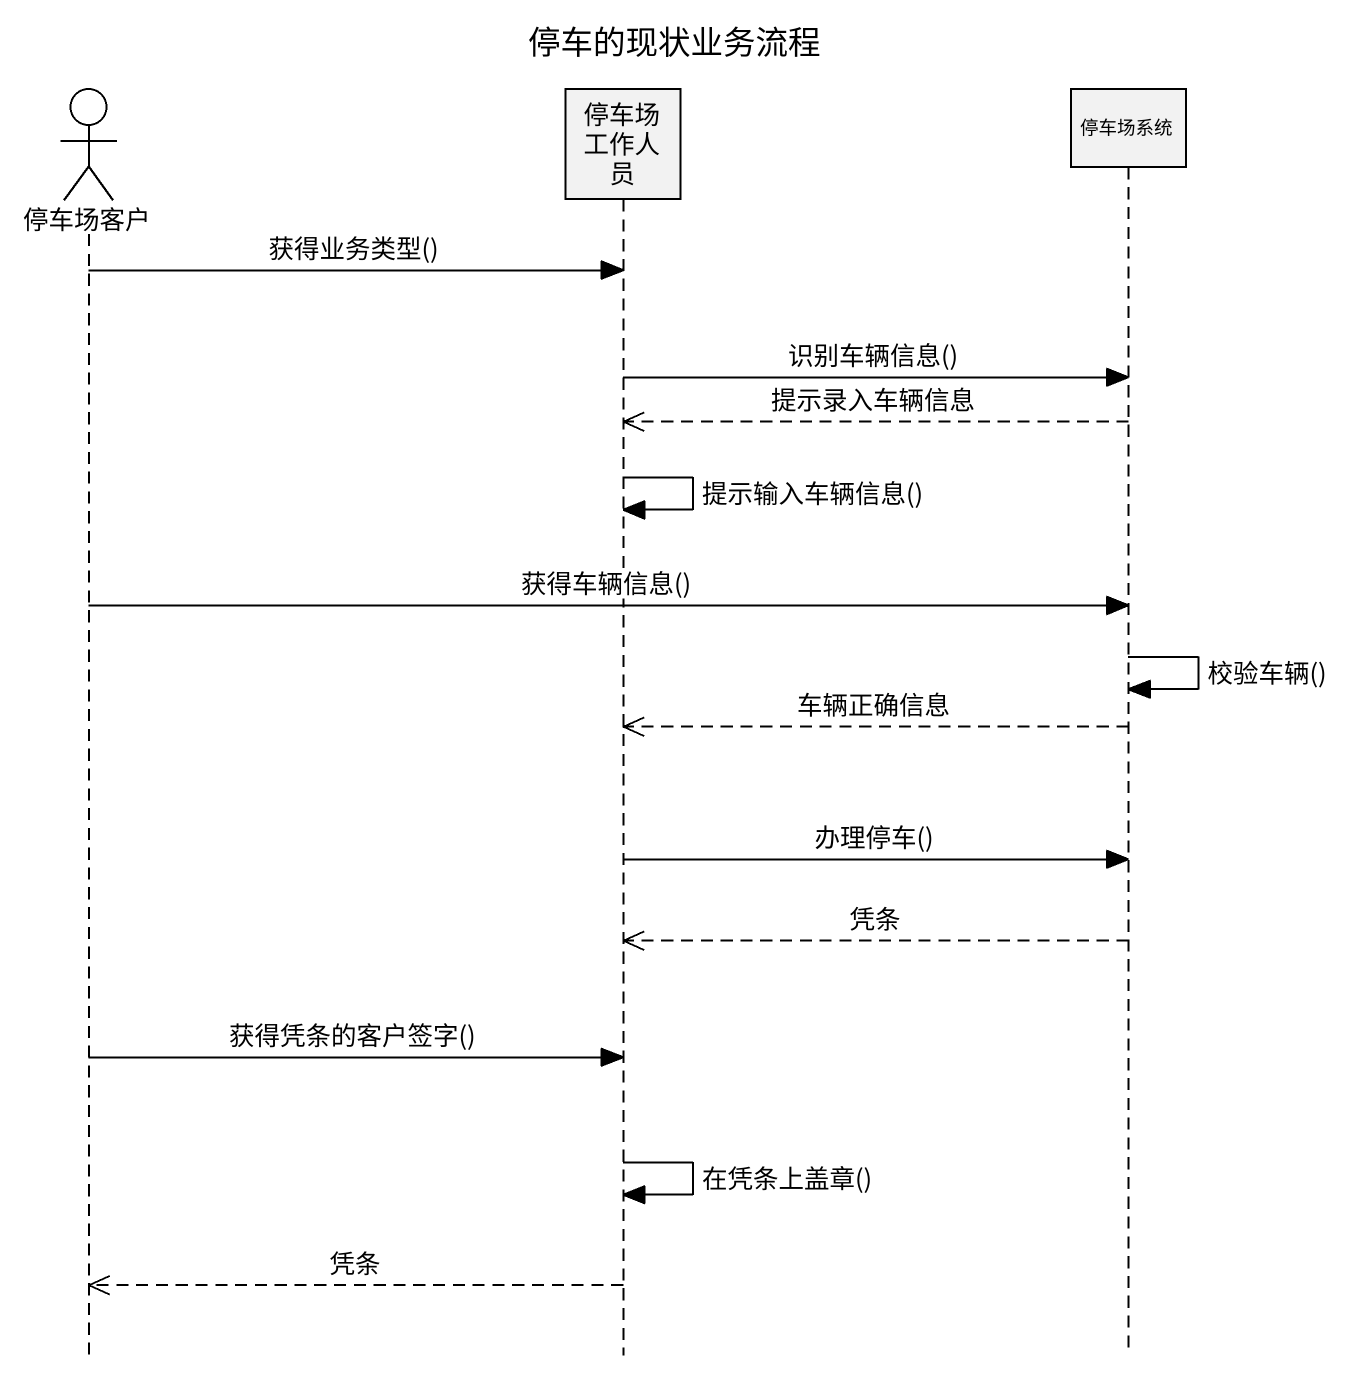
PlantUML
@startuml
title 停车的现状业务流程
hide footbox
actor 停车场客户
participant 停车场工作人员
participant 停车场系统

停车场客户 -> 停车场工作人员 : 获得业务类型()
停车场工作人员 -> 停车场系统 : 识别车辆信息()
停车场系统 -->> 停车场工作人员 : 提示录入车辆信息
停车场工作人员 -> 停车场工作人员 : 提示输入车辆信息()
停车场客户 -> 停车场系统 : 获得车辆信息()
停车场系统 -> 停车场系统 : 校验车辆()
停车场系统 -->> 停车场工作人员 : 车辆正确信息
停车场工作人员 -> 停车场系统 : 办理停车()
停车场系统 -->> 停车场工作人员 : 凭条
停车场客户 -> 停车场工作人员 : 获得凭条的客户签字()
停车场工作人员 -> 停车场工作人员 : 在凭条上盖章()
停车场工作人员 -->> 停车场客户 : 凭条
@enduml
